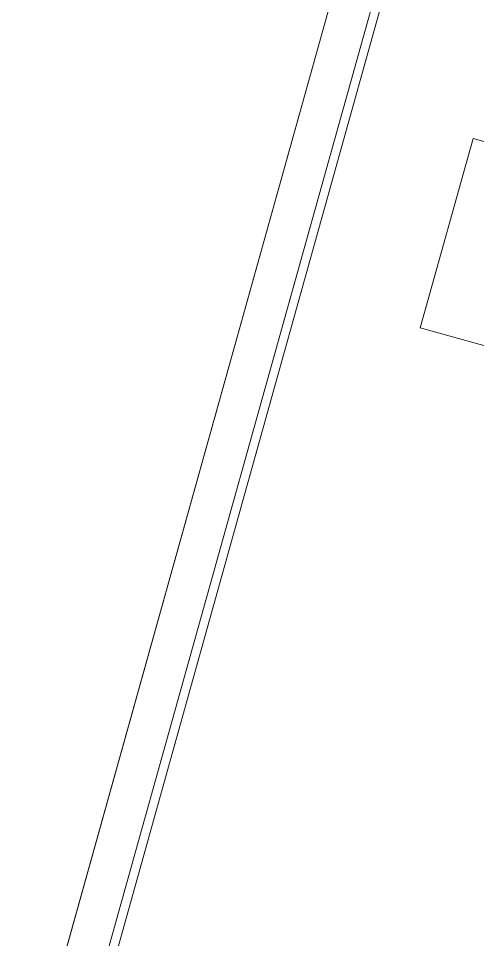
# Model space of a CAD drawing. Header units: metres. Extents: x -207 to 292, y -187 to 169.
# Drawn here: x -26.4924 to -26.3993, y -122.3442 to -122.1576 of the extents above; entities that cross this region are included whole.
import ezdxf

# ---------------------------------------------------------------- set-up
doc = ezdxf.new("R2010")
doc.units = ezdxf.units.M
for name, color, linetype, lineweight in [('A-DOOR', 7, 'Continuous', 9), ('A-ROOF', 7, 'Continuous', 9), ('A-ROOF-PATT', 7, 'Continuous', 9), ('A-WALL', 7, 'Continuous', 9), ('C-BLDG-PADS', 7, 'Continuous', 9), ('C-TOPO', 7, 'Continuous', 9), ('I-WALL', 7, 'Continuous', 9)]:
    doc.layers.add(name, color=color, linetype=linetype, lineweight=lineweight)
doc.layers.add('PR10-ARQ-PL-001-Emplazamiento-C-1_dwg', color=7, linetype='Continuous', lineweight=9, true_color=0x767676)

# ---------------------------------------------------------------- blocks, each defined once
blk = doc.blocks.new('Doors_GEALAN_S9000_Front-Door_With_Fixed-Glazing_0001 - FD_1_5-2126884-PLANTA EMPLAZAMIENTO ACTUALIZADO')
at = {"layer": 'A-DOOR'}
for p, q in [((0.1800988555594143, 0.07298889785612937), (0.1800988555594143, 0.03150000000097185)), ((0.1800988555594143, 0.07298889785612937), (0.2199011444407173, 0.07298889785612937)), ((0.1800988555594143, 0.0729888978561294), (0.2199011444407173, 0.0729888978561294)), ((0.1800988555594143, 0.03150000000097188), (0.1800988555594143, 0.0729888978561294)), ((0.2199011444407173, 0.03150000000097185), (0.2199011444407173, 0.07298889785612937)), ((0.2199011444407173, 0.07298889785612939), (0.2199011444407173, 0.03150000000097185))]:
    blk.add_line(p, q, dxfattribs=at)
blk = doc.blocks.new('YADRAN_LASQUEMAS_ARQ_MO_007_AREA SALA y TRANSF ELECT_rvt-1-PLANTA EMPLAZAMIENTO ACTUALIZADO')
at = {"layer": 'A-ROOF-PATT', "true_color": 0x008040}
h = blk.add_hatch(dxfattribs=at)
h.set_pattern_fill('FP_67', color=116, style=0, pattern_type=2)
h.set_pattern_definition([(74.381, (2.391, -13.727), (-0.3370756678281017, 0.09423372091899607), [])])
h.paths.add_polyline_path([(-8.454675651289342, -128.7337464131919), (-7.33351222945368, -124.7234040227785), (-25.71096030546317, -119.585657525432), (-26.83212372729887, -123.5959999158455), (-11.30836555408556, -127.9359460199074)])
at = {"layer": 'A-ROOF'}
blk.add_line((-26.83212372729882, -123.5959999158454), (-25.71096030546314, -119.585657525432), dxfattribs=at)
at = {"layer": 'A-WALL'}
for p, q in [((-27.23766085824603, -125.0770504953158), (-25.66680061469912, -119.4581663064284)), ((-26.28756049371797, -121.6785916330246), (-26.68334933260895, -123.0943074219488))]:
    blk.add_line(p, q, dxfattribs=at)
at = {"layer": 'I-WALL'}
for p, q in [((-25.65611182853445, -119.389467418091), (-28.01162135798619, -127.8150006927286)), ((-28.00199063833364, -127.8176931338095), (-25.6464811088819, -119.3921598591719)), ((-25.71477307857478, -119.6364366306489), (-26.82259920598571, -123.5990722227819))]:
    blk.add_line(p, q, dxfattribs=at)
at = {"layer": 'A-DOOR', "lineweight": 9, "rotation": 74.38070816080241}
blk.add_blockref('Doors_GEALAN_S9000_Front-Door_With_Fixed-Glazing_0001 - FD_1_5-2126884-PLANTA EMPLAZAMIENTO ACTUALIZADO', (-26.389147716638, -122.4133739382956), dxfattribs=at)
blk = doc.blocks.new('PR10-ARQ-PL-001-Emplazamiento-C-1_dwg-674643-PLANTA EMPLAZAMIENTO ACTUALIZADO')
at = {"lineweight": 9, "true_color": 0x0000ff}
h = blk.add_hatch(dxfattribs=at)
h.set_pattern_fill('FP_4', color=5, style=0, pattern_type=2)
h.set_pattern_definition([(45, (0, 0), (-0.2245064030267289, 0.2245064030267289), [])])
h.paths.add_polyline_path([(-9.575326168537122, -132.9552717852594), (-7.055968148803746, -124.2089021484377), (-25.69908726379277, -119.1398980724813), (-28.2184453520924, -127.8862681090833), (-9.582009358345994, -132.9534546476132)])
at = {"layer": 'C-BLDG-PADS'}
blk.add_line((-28.0543500845771, -127.9678390927324), (-25.61741313666669, -119.2510442396066), dxfattribs=at)
at = {"layer": 'C-TOPO'}
blk.add_line((-25.61741185621335, -119.2510442396066), (-28.05434922505216, -127.9678390927324), dxfattribs=at)
at = {"layer": 'C-TOPO', "flags": 128}
for points in [[(-28.05434922757862, -127.9678390927324), (-27.21249014282234, -124.956549536133), (-25.61741185756283, -119.2510442396066)], [(-28.05434922757862, -127.9678390927324), (-27.21249014282234, -124.956549536133), (-25.61741185756283, -119.2510442396066)], [(-25.61741185756283, -119.2510442396066), (-27.21249014282234, -124.956549536133), (-28.05434922757862, -127.9678390927324)]]:
    blk.add_lwpolyline(points, dxfattribs=at)

msp = doc.modelspace()

# ---------------------------------------------------------------- linework, layer by layer
at = {"layer": 'C-BLDG-PADS'}
msp.add_line((-28.05601771035694, -127.9738041021376), (-25.61572521232111, -119.2450066233029), dxfattribs=at)
at = {"layer": 'C-TOPO'}
for p, q in [((-25.61572481689457, -119.2450097900392), (-28.05601772460941, -127.9738072265626)), ((-27.21249014282227, -124.9565495361329), (-25.61572481689457, -119.2450097900392)), ((-25.61572481689457, -119.2450097900392), (-27.21249014282227, -124.9565495361329)), ((-25.61572481689457, -119.2450097900392), (-27.21249014282227, -124.9565495361329))]:
    msp.add_line(p, q, dxfattribs=at)

# ---------------------------------------------------------------- block references
at = {"lineweight": 5}
msp.add_blockref('YADRAN_LASQUEMAS_ARQ_MO_007_AREA SALA y TRANSF ELECT_rvt-1-PLANTA EMPLAZAMIENTO ACTUALIZADO', (0, 0), dxfattribs=at)
at = {"layer": 'PR10-ARQ-PL-001-Emplazamiento-C-1_dwg', "color": 7}
msp.add_blockref('PR10-ARQ-PL-001-Emplazamiento-C-1_dwg-674643-PLANTA EMPLAZAMIENTO ACTUALIZADO', (0, 0), dxfattribs=at)

doc.saveas('drawing.dxf')
